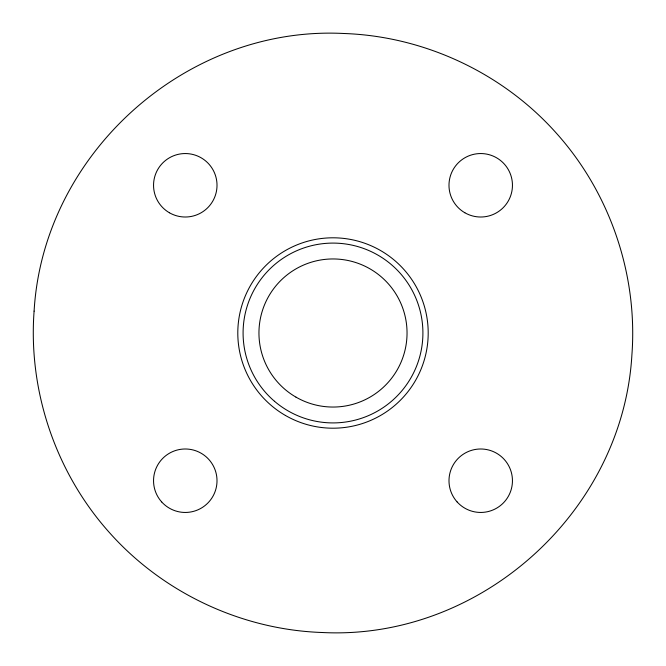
<?xml version="1.0" encoding="UTF-8"?>
<svg xmlns="http://www.w3.org/2000/svg" width="666" height="666" viewBox="0 0 666 666"><rect width="100%" height="100%" fill="white"/><g stroke="black" fill="none" stroke-linecap="round" stroke-linejoin="round"><path stroke-width="1" d="M34.099 311.122C28.072 391.325 56.002 473.201 109.79 532.991C163.345 593.006 241.675 629.72 322.053 632.5C479.562 640.667 622.793 512.337 631.901 354.878C637.928 274.675 609.998 192.799 556.21 133.009C502.655 72.994 424.325 36.28 343.947 33.5C186.438 25.333 43.207 153.663 34.099 311.122M274.5 401.282A89.91 89.91 0 0 0 421.378 349.517A89.91 89.91 0 0 0 303.122 248.202A89.91 89.91 0 0 0 274.5 401.282M169.414 212.762A31.735 31.735 0 0 0 217.016 185.281A31.735 31.735 0 0 0 169.414 157.8A31.735 31.735 0 0 0 169.414 212.762M161.696 501.956A31.735 31.735 0 0 0 215.459 490.526A31.735 31.735 0 0 0 178.679 449.683A31.735 31.735 0 0 0 161.696 501.956M457.142 501.956A31.735 31.735 0 0 0 510.897 490.526A31.735 31.735 0 0 0 474.125 449.683A31.735 31.735 0 0 0 457.142 501.956M464.851 212.762A31.735 31.735 0 0 0 512.454 185.281A31.735 31.735 0 0 0 464.851 157.8A31.735 31.735 0 0 0 464.851 212.762M285.398 415.442A95.196 95.196 0 0 0 428.196 333A95.196 95.196 0 0 0 285.398 250.558A95.196 95.196 0 0 0 285.398 415.442M295.979 397.127A74.043 74.043 0 0 0 407.043 333A74.043 74.043 0 0 0 295.979 268.873A74.043 74.043 0 0 0 295.979 397.127"/></g></svg>
